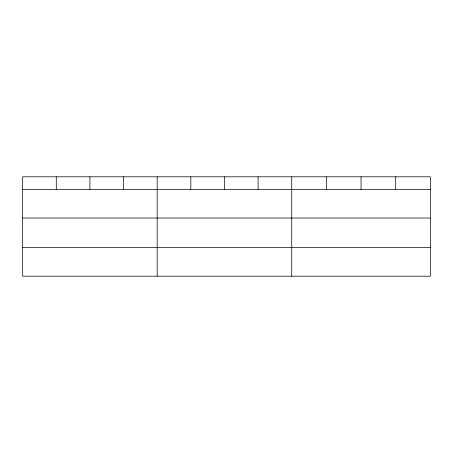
<?xml version="1.0" encoding="UTF-8"?>
<svg xmlns="http://www.w3.org/2000/svg" width="453" height="453" viewBox="0 0 453 453"><rect width="100%" height="100%" fill="white"/><g stroke="black" fill="none" stroke-linecap="round" stroke-linejoin="round"><path stroke-width="0.68" d="M430.35 218.029L430.35 176.806L22.65 176.806L22.65 276.194L430.35 276.194L430.35 218.029L22.65 218.029M22.65 189.377L430.35 189.377M22.65 247.548L430.35 247.548M395.695 176.806L395.695 189.377M361.041 176.806L361.041 189.377M326.387 176.806L326.387 189.377M291.732 176.806L291.732 276.194M258.097 176.806L258.097 189.377M224.462 176.806L224.462 189.377M190.826 176.806L190.826 189.377M157.191 176.806L157.191 276.194M123.556 176.806L123.556 189.377M89.921 176.806L89.921 189.377M56.285 176.806L56.285 189.377"/></g></svg>
